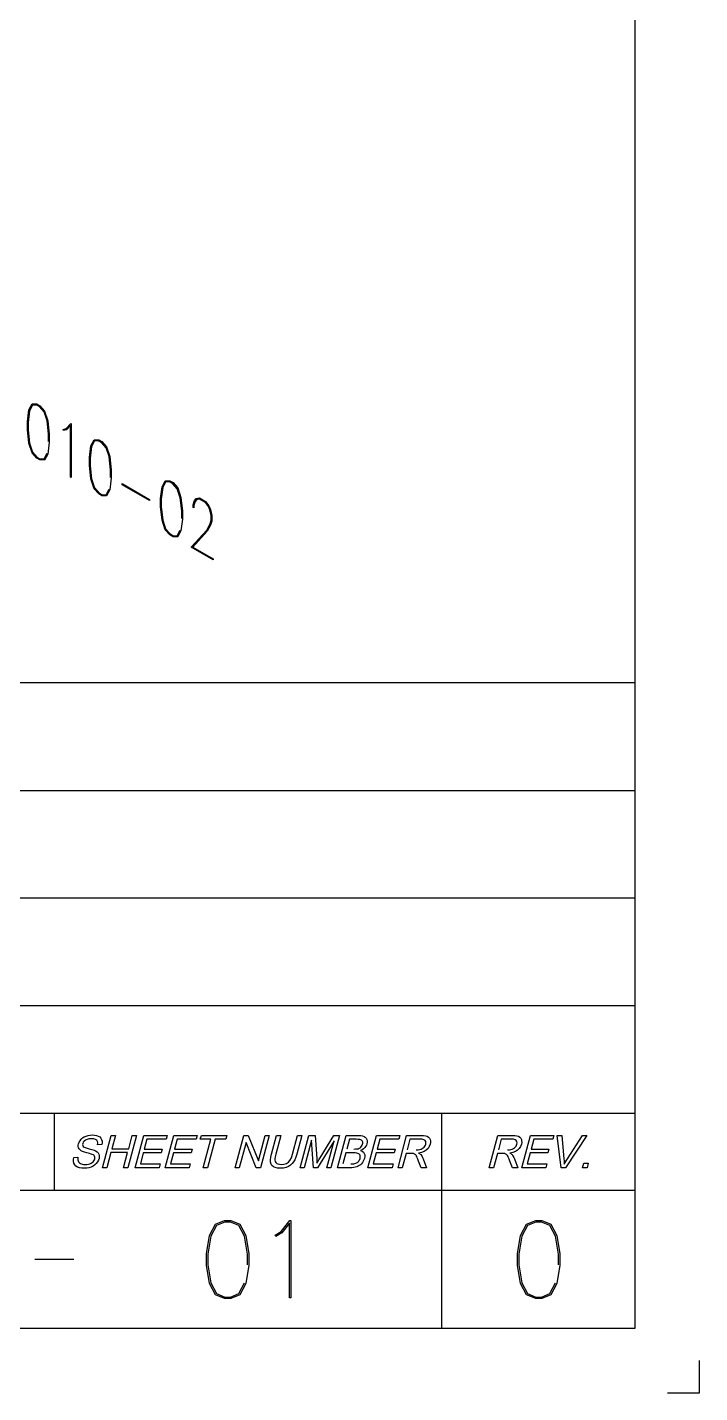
# Model space of a CAD drawing. Extents: x 0 to 17.2, y 0.1 to 11.3.
# Drawn here: x 15.91 to 17.205, y 0.1 to 2.731 of the extents above; entities that cross this region are included whole.
import ezdxf

# ---------------------------------------------------------------- set-up
doc = ezdxf.new("R2010")
doc.units = 0
doc.layers.get('0').update_dxf_attribs({"linetype": 'CONTINUOUS'})
for name, color, linetype in [('BORDER', 3, 'CONTINUOUS'), ('BORDERTEXT', 7, 'CONTINUOUS'), ('Continuation', 7, 'CONTINUOUS')]:
    doc.layers.add(name, color=color, linetype=linetype)

msp = doc.modelspace()

# ---------------------------------------------------------------- linework, layer by layer
for points in [[(17.2051, 0.1003), (17.2051, 0.1625)], [(17.143, 0.1003), (17.2051, 0.1003)]]:
    msp.add_lwpolyline(points)
at = {"layer": 'BORDER'}
for points in [[(0.1692, 0.2247), (17.0808, 0.2247), (17.0808, 11.1675), (0.1692, 11.1675), (0.1692, 0.2247)], [(17.0808, 1.4682), (0.1692, 1.4682)], [(13.3503, 1.2609), (17.0808, 1.2609)], [(13.3503, 1.0537), (17.0808, 1.0537)], [(13.3503, 0.8464), (17.0808, 0.8464)], [(13.0767, 0.6392), (17.0808, 0.6392)], [(16.7077, 0.6392), (16.7077, 0.2247)], [(13.3503, 0.4906), (17.0808, 0.4906)]]:
    msp.add_lwpolyline(points, dxfattribs=at)
at = {"layer": 'BORDERTEXT', "color": 7}
for points in [[(15.9616, 0.6392), (15.9616, 0.4906)], [(15.9989, 0.5538), (16.0068, 0.5544), (16.0068, 0.5544), (16.0066, 0.5515), (16.0068, 0.549), (16.0074, 0.5468), (16.0074, 0.5468), (16.0084, 0.5449), (16.0101, 0.5433), (16.0123, 0.5419), (16.0123, 0.5419), (16.015, 0.5409), (16.018, 0.5403), (16.0214, 0.5401), (16.0214, 0.5401), (16.0244, 0.5403), (16.0273, 0.5407), (16.03, 0.5415), (16.03, 0.5415), (16.0325, 0.5425), (16.0347, 0.5438), (16.0364, 0.5453), (16.0364, 0.5453), (16.0379, 0.547), (16.0389, 0.5488), (16.0396, 0.5507), (16.0396, 0.5507), (16.0399, 0.5525), (16.0398, 0.5542), (16.0393, 0.5558), (16.0393, 0.5558), (16.0383, 0.5571), (16.0368, 0.5584), (16.0347, 0.5594), (16.0347, 0.5594), (16.0326, 0.5602), (16.0291, 0.5612), (16.0244, 0.5625), (16.0244, 0.5625), (16.0196, 0.5638), (16.016, 0.5651), (16.0135, 0.5663), (16.0135, 0.5663), (16.0112, 0.568), (16.0095, 0.57), (16.0084, 0.5721), (16.0084, 0.5721), (16.0078, 0.5745), (16.0078, 0.5771), (16.0083, 0.5799), (16.0083, 0.5799), (16.0094, 0.5829), (16.0111, 0.5859), (16.0133, 0.5887), (16.0133, 0.5887), (16.016, 0.5912), (16.0192, 0.5933), (16.0228, 0.5949), (16.0228, 0.5949), (16.0266, 0.5961), (16.0306, 0.5968), (16.0347, 0.597), (16.0347, 0.597), (16.0391, 0.5968), (16.043, 0.596), (16.0463, 0.5948), (16.0463, 0.5948), (16.0491, 0.5931), (16.0513, 0.5909), (16.0527, 0.5882), (16.0527, 0.5882), (16.0535, 0.5852), (16.0536, 0.582), (16.0531, 0.5784), (16.0451, 0.5778), (16.0451, 0.5778), (16.0453, 0.5815), (16.0447, 0.5844), (16.0432, 0.5867), (16.0432, 0.5867), (16.0408, 0.5884), (16.0374, 0.5894), (16.0331, 0.5898), (16.0331, 0.5898), (16.0285, 0.5895), (16.0247, 0.5885), (16.0215, 0.587), (16.0215, 0.587), (16.0191, 0.5851), (16.0174, 0.5829), (16.0163, 0.5804), (16.0163, 0.5804), (16.0161, 0.5783), (16.0164, 0.5765), (16.0173, 0.5749), (16.0173, 0.5749), (16.0193, 0.5735), (16.0231, 0.572), (16.0285, 0.5705), (16.0285, 0.5705), (16.0341, 0.569), (16.0383, 0.5677), (16.0412, 0.5665), (16.0412, 0.5665), (16.044, 0.5647), (16.0461, 0.5626), (16.0475, 0.5602), (16.0475, 0.5602), (16.0482, 0.5575), (16.0483, 0.5545), (16.0477, 0.5513), (16.0477, 0.5513), (16.0466, 0.5481), (16.0448, 0.545), (16.0424, 0.542), (16.0424, 0.542), (16.0395, 0.5393), (16.0362, 0.537), (16.0324, 0.5352), (16.0324, 0.5352), (16.0283, 0.5338), (16.0241, 0.533), (16.0198, 0.5327), (16.0198, 0.5327), (16.0145, 0.533), (16.01, 0.5338), (16.0063, 0.5352), (16.0063, 0.5352), (16.0033, 0.5371), (16.0009, 0.5396), (15.9993, 0.5426), (15.9993, 0.5426), (15.9984, 0.546), (15.9983, 0.5497), (15.9989, 0.5538)], [(16.0545, 0.5338), (16.0712, 0.596), (16.0794, 0.596), (16.0726, 0.5704), (16.1049, 0.5704), (16.1117, 0.596), (16.12, 0.596), (16.1033, 0.5338), (16.0951, 0.5338), (16.1029, 0.5631), (16.0706, 0.5631), (16.0628, 0.5338), (16.0545, 0.5338)], [(16.1172, 0.5338), (16.1338, 0.596), (16.1788, 0.596), (16.1768, 0.5886), (16.1401, 0.5886), (16.135, 0.5696), (16.1694, 0.5696), (16.1674, 0.5623), (16.133, 0.5623), (16.1274, 0.5411), (16.1655, 0.5411), (16.1636, 0.5338), (16.1172, 0.5338)], [(16.1751, 0.5338), (16.1918, 0.596), (16.2367, 0.596), (16.2348, 0.5886), (16.198, 0.5886), (16.1929, 0.5696), (16.2273, 0.5696), (16.2254, 0.5623), (16.191, 0.5623), (16.1853, 0.5411), (16.2235, 0.5411), (16.2215, 0.5338), (16.1751, 0.5338)], [(16.2487, 0.5338), (16.2634, 0.5886), (16.2429, 0.5886), (16.2449, 0.596), (16.2941, 0.596), (16.2922, 0.5886), (16.2716, 0.5886), (16.2569, 0.5338), (16.2487, 0.5338)], [(16.31, 0.5338), (16.3266, 0.596), (16.3351, 0.596), (16.3547, 0.5471), (16.3677, 0.596), (16.3756, 0.596), (16.359, 0.5338), (16.3505, 0.5338), (16.331, 0.5826), (16.3179, 0.5338), (16.31, 0.5338)], [(16.4302, 0.596), (16.4385, 0.596), (16.4288, 0.56), (16.4288, 0.56), (16.4271, 0.5542), (16.425, 0.5492), (16.4227, 0.5451), (16.4227, 0.5451), (16.42, 0.5417), (16.4167, 0.5387), (16.4127, 0.5362), (16.4127, 0.5362), (16.4081, 0.5343), (16.4029, 0.5331), (16.3972, 0.5327), (16.3972, 0.5327), (16.3918, 0.533), (16.3874, 0.5341), (16.3837, 0.5357), (16.3837, 0.5357), (16.381, 0.538), (16.3791, 0.5409), (16.3781, 0.5444), (16.3781, 0.5444), (16.378, 0.5487), (16.3786, 0.5539), (16.3799, 0.56), (16.3896, 0.596), (16.3978, 0.596), (16.3882, 0.5601), (16.3882, 0.5601), (16.387, 0.5551), (16.3865, 0.5512), (16.3865, 0.5481), (16.3865, 0.5481), (16.3871, 0.5458), (16.3883, 0.5438), (16.3901, 0.5422), (16.3901, 0.5422), (16.3924, 0.5411), (16.3952, 0.5404), (16.3985, 0.5401), (16.3985, 0.5401), (16.4041, 0.5406), (16.4088, 0.542), (16.4125, 0.5443), (16.4125, 0.5443), (16.4156, 0.5478), (16.4183, 0.5531), (16.4206, 0.5601), (16.4302, 0.596)], [(16.4353, 0.5338), (16.4519, 0.596), (16.4643, 0.596), (16.4672, 0.5519), (16.4672, 0.5519), (16.4674, 0.5482), (16.4676, 0.5451), (16.4677, 0.5427), (16.4677, 0.5427), (16.4693, 0.5453), (16.4713, 0.5487), (16.4737, 0.5527), (16.5002, 0.596), (16.5113, 0.596), (16.4946, 0.5338), (16.4867, 0.5338), (16.5006, 0.5858), (16.4686, 0.5338), (16.4612, 0.5338), (16.4574, 0.5867), (16.4432, 0.5338), (16.4353, 0.5338)], [(16.5075, 0.5338), (16.5242, 0.596), (16.5475, 0.596), (16.5475, 0.596), (16.5519, 0.5957), (16.5555, 0.5951), (16.5584, 0.5941), (16.5584, 0.5941), (16.5607, 0.5926), (16.5624, 0.5906), (16.5636, 0.5883), (16.5636, 0.5883), (16.5643, 0.5856), (16.5643, 0.5829), (16.5639, 0.58), (16.5639, 0.58), (16.5629, 0.5774), (16.5615, 0.5749), (16.5597, 0.5725), (16.5597, 0.5725), (16.5574, 0.5703), (16.5547, 0.5684), (16.5516, 0.5669), (16.5516, 0.5669), (16.5547, 0.5655), (16.5571, 0.5636), (16.5588, 0.5612), (16.5588, 0.5612), (16.5597, 0.5584), (16.5599, 0.5553), (16.5593, 0.5518), (16.5593, 0.5518), (16.5583, 0.549), (16.557, 0.5462), (16.5553, 0.5437), (16.5553, 0.5437), (16.5533, 0.5414), (16.5513, 0.5394), (16.5492, 0.5379), (16.5492, 0.5379), (16.5469, 0.5366), (16.5443, 0.5356), (16.5415, 0.5348), (16.5415, 0.5348), (16.5385, 0.5342), (16.535, 0.5339), (16.5312, 0.5338), (16.5075, 0.5338)], [(16.5389, 0.5698), (16.5389, 0.5698), (16.5422, 0.5699), (16.5449, 0.5701), (16.5469, 0.5705), (16.5469, 0.5705), (16.549, 0.5713), (16.5509, 0.5723), (16.5525, 0.5736), (16.5525, 0.5736), (16.5538, 0.5752), (16.5548, 0.577), (16.5555, 0.5791), (16.5555, 0.5791), (16.5559, 0.5811), (16.5559, 0.5829), (16.5555, 0.5845), (16.5555, 0.5845), (16.5547, 0.5859), (16.5536, 0.587), (16.5521, 0.5877), (16.5521, 0.5877), (16.55, 0.5882), (16.5469, 0.5885), (16.5429, 0.5886), (16.5304, 0.5886), (16.5254, 0.5698)], [(16.566, 0.5338), (16.5826, 0.596), (16.6276, 0.596), (16.6256, 0.5886), (16.5889, 0.5886), (16.5838, 0.5696), (16.6182, 0.5696), (16.6162, 0.5623), (16.5818, 0.5623), (16.5762, 0.5411), (16.6143, 0.5411), (16.6124, 0.5338), (16.566, 0.5338)], [(16.6239, 0.5338), (16.6405, 0.596), (16.6681, 0.596), (16.6681, 0.596), (16.6731, 0.5958), (16.6772, 0.5952), (16.6803, 0.5943), (16.6803, 0.5943), (16.6826, 0.5929), (16.6844, 0.5909), (16.6856, 0.5884), (16.6856, 0.5884), (16.6863, 0.5854), (16.6863, 0.5823), (16.6857, 0.579), (16.6857, 0.579), (16.6841, 0.5748), (16.6817, 0.5711), (16.6784, 0.5678), (16.6784, 0.5678), (16.6743, 0.5652), (16.6694, 0.5633), (16.6636, 0.5621), (16.6636, 0.5621), (16.6654, 0.561), (16.6667, 0.56), (16.6678, 0.559), (16.6678, 0.559), (16.6695, 0.5566), (16.671, 0.5538), (16.6724, 0.5507), (16.6787, 0.5338), (16.6683, 0.5338), (16.6635, 0.5467), (16.6635, 0.5467), (16.6622, 0.5502), (16.661, 0.553), (16.6599, 0.5553), (16.6599, 0.5553), (16.6589, 0.5571), (16.6579, 0.5584), (16.6568, 0.5594), (16.6568, 0.5594), (16.6558, 0.5601), (16.6547, 0.5607), (16.6535, 0.5611), (16.6535, 0.5611), (16.6524, 0.5613), (16.6509, 0.5614), (16.649, 0.5614), (16.6395, 0.5614), (16.6321, 0.5338), (16.6239, 0.5338)], [(16.6591, 0.5685), (16.6591, 0.5685), (16.6626, 0.5686), (16.6656, 0.569), (16.6682, 0.5697), (16.6682, 0.5697), (16.6704, 0.5706), (16.6724, 0.5719), (16.674, 0.5734), (16.674, 0.5734), (16.6754, 0.5752), (16.6765, 0.577), (16.6772, 0.579), (16.6772, 0.579), (16.6776, 0.5818), (16.6772, 0.5842), (16.6759, 0.5862), (16.6759, 0.5862), (16.6738, 0.5878), (16.6707, 0.5888), (16.6666, 0.5891), (16.6469, 0.5891), (16.6414, 0.5685)], [(16.7997, 0.5338), (16.8164, 0.596), (16.844, 0.596), (16.844, 0.596), (16.849, 0.5958), (16.8531, 0.5952), (16.8562, 0.5943), (16.8562, 0.5943), (16.8585, 0.5929), (16.8602, 0.5909), (16.8615, 0.5884), (16.8615, 0.5884), (16.8621, 0.5854), (16.8622, 0.5823), (16.8616, 0.579), (16.8616, 0.579), (16.86, 0.5748), (16.8575, 0.5711), (16.8543, 0.5678), (16.8543, 0.5678), (16.8502, 0.5652), (16.8453, 0.5633), (16.8395, 0.5621), (16.8395, 0.5621), (16.8412, 0.561), (16.8426, 0.56), (16.8436, 0.559), (16.8436, 0.559), (16.8454, 0.5566), (16.8469, 0.5538), (16.8483, 0.5507), (16.8545, 0.5338), (16.8442, 0.5338), (16.8394, 0.5467), (16.8394, 0.5467), (16.8381, 0.5502), (16.8369, 0.553), (16.8358, 0.5553), (16.8358, 0.5553), (16.8348, 0.5571), (16.8337, 0.5584), (16.8327, 0.5594), (16.8327, 0.5594), (16.8317, 0.5601), (16.8306, 0.5607), (16.8294, 0.5611), (16.8294, 0.5611), (16.8283, 0.5613), (16.8268, 0.5614), (16.8249, 0.5614), (16.8154, 0.5614), (16.808, 0.5338), (16.7997, 0.5338)], [(16.835, 0.5685), (16.835, 0.5685), (16.8385, 0.5686), (16.8415, 0.569), (16.8441, 0.5697), (16.8441, 0.5697), (16.8463, 0.5706), (16.8482, 0.5719), (16.8499, 0.5734), (16.8499, 0.5734), (16.8513, 0.5752), (16.8524, 0.577), (16.8531, 0.579), (16.8531, 0.579), (16.8535, 0.5818), (16.853, 0.5842), (16.8518, 0.5862), (16.8518, 0.5862), (16.8497, 0.5878), (16.8466, 0.5888), (16.8425, 0.5891), (16.8228, 0.5891), (16.8173, 0.5685)], [(16.8625, 0.5338), (16.8792, 0.596), (16.9241, 0.596), (16.9222, 0.5886), (16.8854, 0.5886), (16.8803, 0.5696), (16.9147, 0.5696), (16.9128, 0.5623), (16.8784, 0.5623), (16.8727, 0.5411), (16.9109, 0.5411), (16.9089, 0.5338), (16.8625, 0.5338)], [(16.938, 0.5338), (16.9306, 0.596), (16.9395, 0.596), (16.9436, 0.5508), (16.9436, 0.5508), (16.9439, 0.5472), (16.944, 0.5438), (16.9441, 0.5406), (16.9441, 0.5406), (16.946, 0.544), (16.9481, 0.5474), (16.9502, 0.5508), (16.9791, 0.596), (16.9875, 0.596), (16.9465, 0.5338), (16.938, 0.5338)], [(16.5332, 0.5411), (16.5332, 0.5411), (16.5356, 0.5411), (16.5375, 0.5412), (16.5389, 0.5414), (16.5389, 0.5414), (16.5408, 0.5418), (16.5425, 0.5424), (16.5441, 0.5431), (16.5441, 0.5431), (16.5455, 0.544), (16.5469, 0.5452), (16.5481, 0.5466), (16.5481, 0.5466), (16.5493, 0.5482), (16.5501, 0.5499), (16.5508, 0.5518), (16.5508, 0.5518), (16.5512, 0.554), (16.5511, 0.556), (16.5506, 0.5578), (16.5506, 0.5578), (16.5497, 0.5594), (16.5484, 0.5606), (16.5466, 0.5614), (16.5466, 0.5614), (16.5444, 0.562), (16.5414, 0.5624), (16.5378, 0.5625), (16.5234, 0.5625), (16.5177, 0.5411)], [(16.9794, 0.5338), (16.9817, 0.5425), (16.9904, 0.5425), (16.9881, 0.5338), (16.9794, 0.5338)], [(15.9243, 0.3576), (15.999, 0.3576)]]:
    msp.add_lwpolyline(points, dxfattribs=at)
at = {"layer": 'BORDERTEXT'}
for points in [[(16.3306, 0.3106), (16.3188, 0.2887), (16.3014, 0.2816), (16.2897, 0.2816), (16.2723, 0.2887), (16.2606, 0.3106), (16.2549, 0.346), (16.2549, 0.3676), (16.2606, 0.4031), (16.2723, 0.425), (16.2897, 0.4322), (16.3014, 0.4322), (16.3188, 0.425), (16.3306, 0.4031), (16.3362, 0.3676), (16.3362, 0.346), (16.3306, 0.3106)], [(16.3337, 0.3465), (16.3337, 0.3671), (16.328, 0.4019), (16.3173, 0.4222), (16.301, 0.429), (16.2901, 0.429), (16.2739, 0.4222), (16.2631, 0.4019), (16.2575, 0.3671), (16.2575, 0.3465), (16.2631, 0.3117), (16.2739, 0.2914), (16.2901, 0.2847), (16.301, 0.2847), (16.3173, 0.2914), (16.328, 0.3117)], [(16.4174, 0.283), (16.4149, 0.283), (16.4149, 0.4268), (16.4001, 0.4081), (16.3887, 0.4011), (16.3874, 0.4039), (16.3985, 0.4109), (16.4156, 0.4322), (16.4174, 0.4322), (16.4174, 0.283)], [(16.93, 0.3106), (16.9182, 0.2887), (16.9007, 0.2816), (16.8891, 0.2816), (16.8716, 0.2887), (16.8599, 0.3106), (16.8543, 0.346), (16.8543, 0.3676), (16.8599, 0.4031), (16.8716, 0.425), (16.8891, 0.4322), (16.9007, 0.4322), (16.9182, 0.425), (16.93, 0.4031), (16.9355, 0.3676), (16.9355, 0.346), (16.93, 0.3106)], [(16.933, 0.3465), (16.933, 0.3671), (16.9274, 0.4019), (16.9166, 0.4222), (16.9004, 0.429), (16.8895, 0.429), (16.8733, 0.4222), (16.8624, 0.4019), (16.8569, 0.3671), (16.8569, 0.3465), (16.8624, 0.3117), (16.8733, 0.2914), (16.8895, 0.2847), (16.9004, 0.2847), (16.9166, 0.2914), (16.9274, 0.3117)], [(15.9497, 0.3576), (15.9616, 0.3576)]]:
    msp.add_lwpolyline(points, dxfattribs=at)
at = {"layer": 'Continuation'}
for points in [[(15.9491, 1.9089), (15.9429, 1.8973), (15.9339, 1.8977), (15.9278, 1.9012), (15.9187, 1.9113), (15.9127, 1.9299), (15.9097, 1.9562), (15.9097, 1.9712), (15.9127, 1.9941), (15.9187, 2.0057), (15.9278, 2.0055), (15.9339, 2.002), (15.9429, 1.9917), (15.9491, 1.9731), (15.9519, 1.9468), (15.9519, 1.9319), (15.9491, 1.9089)], [(15.9506, 1.9329), (15.9506, 1.9472), (15.9477, 1.973), (15.9421, 1.9903), (15.9337, 1.9999), (15.928, 2.0031), (15.9196, 2.0033), (15.914, 1.9925), (15.9111, 1.9701), (15.9111, 1.9558), (15.914, 1.93), (15.9196, 1.9127), (15.928, 1.9031), (15.9337, 1.8999), (15.9421, 1.8997), (15.9477, 1.9105)], [(15.9942, 1.8638), (15.9928, 1.8646), (15.9928, 1.9642), (15.9852, 1.9557), (15.9793, 1.9543), (15.9786, 1.9566), (15.9843, 1.9581), (15.9932, 1.9677), (15.9942, 1.9672), (15.9942, 1.8638)], [(16.0685, 1.8399), (16.0624, 1.8283), (16.0533, 1.8287), (16.0473, 1.8322), (16.0382, 1.8423), (16.0322, 1.861), (16.0292, 1.8872), (16.0292, 1.9022), (16.0322, 1.9251), (16.0382, 1.9367), (16.0473, 1.9365), (16.0533, 1.933), (16.0624, 1.9227), (16.0685, 1.9041), (16.0714, 1.8778), (16.0714, 1.8629), (16.0685, 1.8399)], [(16.0701, 1.864), (16.0701, 1.8782), (16.0672, 1.904), (16.0616, 1.9213), (16.0532, 1.9309), (16.0475, 1.9341), (16.0391, 1.9343), (16.0335, 1.9235), (16.0306, 1.9011), (16.0306, 1.8868), (16.0335, 1.861), (16.0391, 1.8437), (16.0475, 1.8342), (16.0532, 1.8309), (16.0616, 1.8307), (16.0672, 1.8415)], [(16.0926, 1.852), (16.1451, 1.8216), (16.1451, 1.8194), (16.0926, 1.8497), (16.0926, 1.852)], [(16.2056, 1.7608), (16.1995, 1.7492), (16.1904, 1.7496), (16.1843, 1.7531), (16.1752, 1.7632), (16.1692, 1.7819), (16.1662, 1.8081), (16.1662, 1.8231), (16.1692, 1.846), (16.1752, 1.8576), (16.1843, 1.8574), (16.1904, 1.8539), (16.1995, 1.8436), (16.2056, 1.825), (16.2085, 1.7987), (16.2085, 1.7838), (16.2056, 1.7608)], [(16.2072, 1.7848), (16.2072, 1.7991), (16.2042, 1.8249), (16.1986, 1.8422), (16.1902, 1.8518), (16.1845, 1.855), (16.1761, 1.8552), (16.1705, 1.8444), (16.1676, 1.822), (16.1676, 1.8077), (16.1705, 1.7819), (16.1761, 1.7646), (16.1845, 1.755), (16.1902, 1.7518), (16.1986, 1.7516), (16.2042, 1.7624)], [(16.2289, 1.8062), (16.2289, 1.8113), (16.2319, 1.8198), (16.235, 1.8231), (16.2411, 1.8246), (16.2531, 1.8177), (16.2592, 1.8091), (16.2623, 1.8023), (16.2653, 1.7903), (16.2653, 1.78), (16.2623, 1.7718), (16.2564, 1.7604), (16.2282, 1.7298), (16.2676, 1.7071), (16.2676, 1.705), (16.2251, 1.7295), (16.2554, 1.7624), (16.2611, 1.7735), (16.264, 1.7814), (16.264, 1.7906), (16.2611, 1.8015), (16.2584, 1.8077), (16.2528, 1.8156), (16.2414, 1.8222), (16.2358, 1.8207), (16.2331, 1.8177), (16.2302, 1.81), (16.2302, 1.8054), (16.2289, 1.8062)]]:
    msp.add_lwpolyline(points, dxfattribs=at)

doc.saveas('drawing.dxf')
